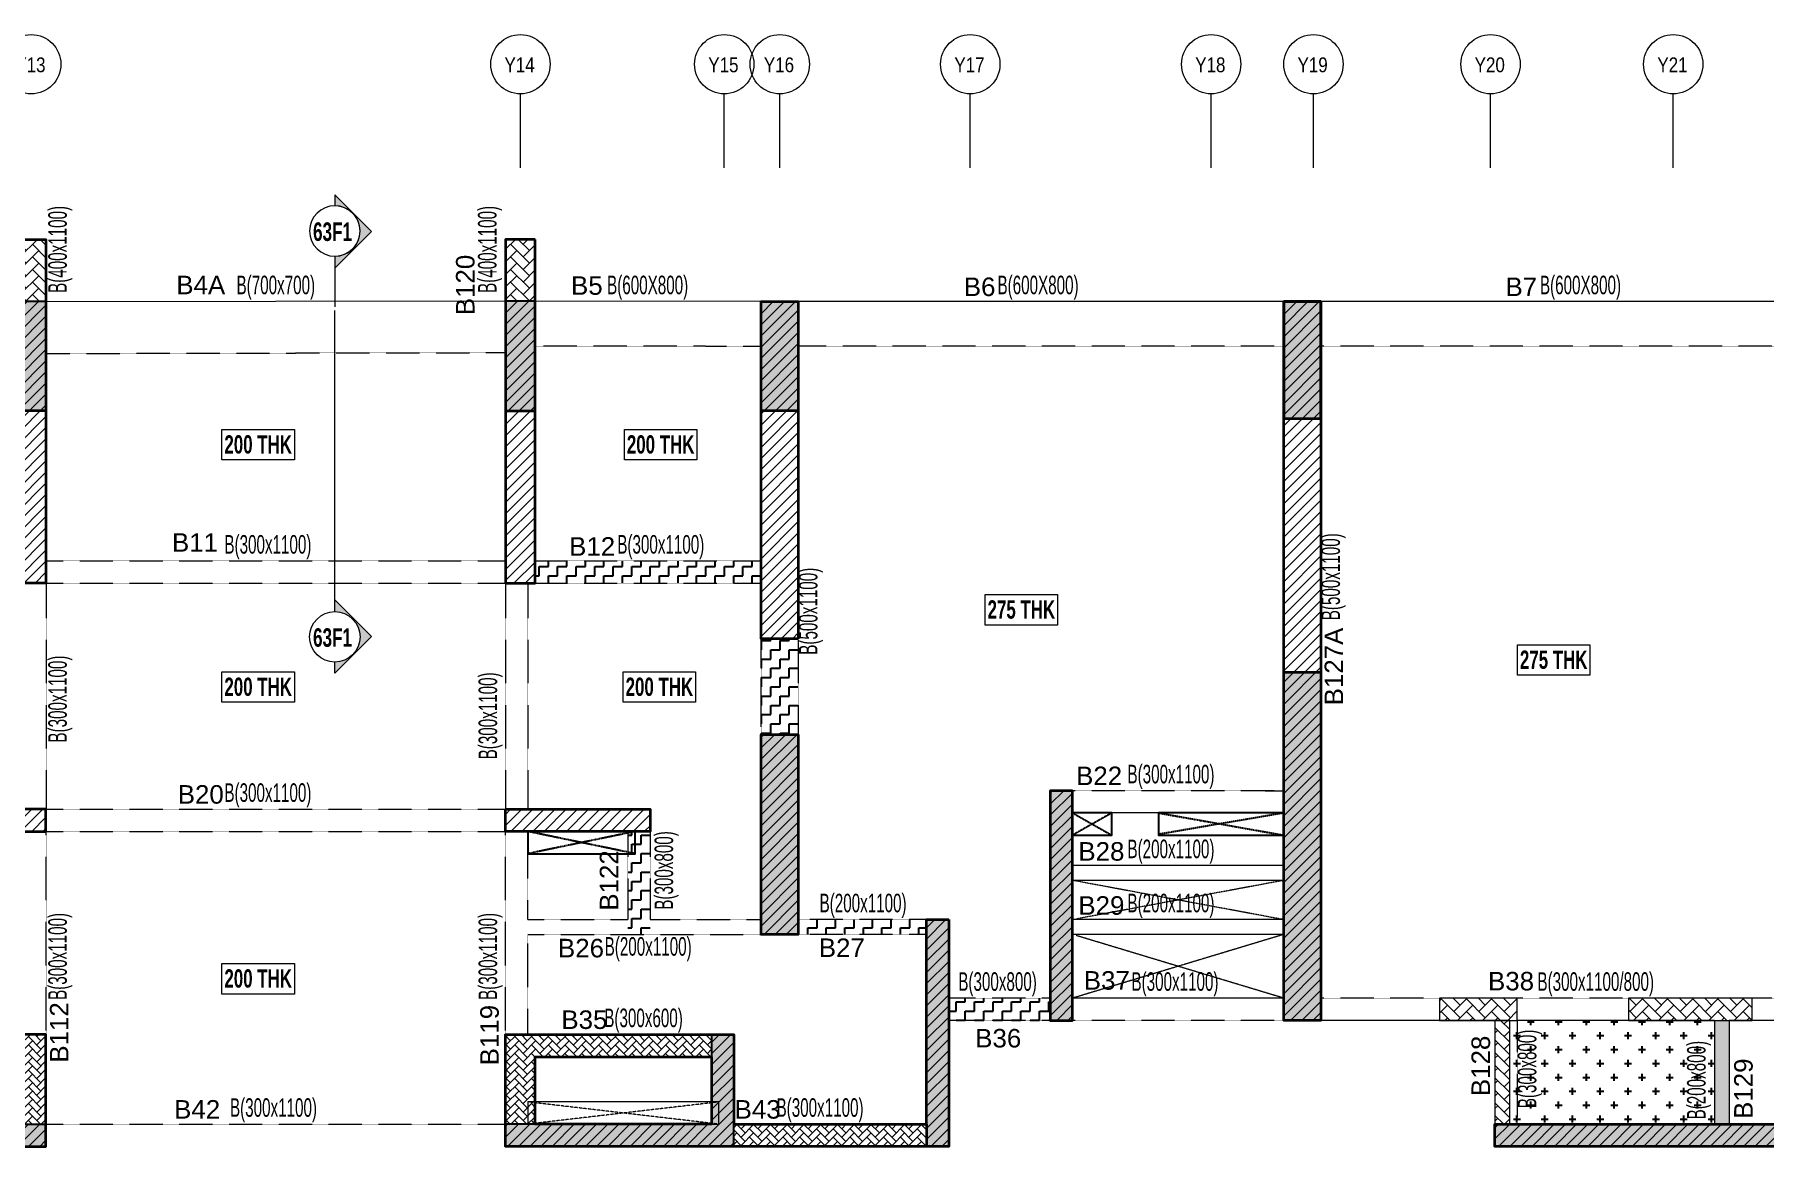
# Model space of a CAD drawing. Header units: millimetres. Extents: x 17 to 69461, y 78 to 32775.
# Drawn here: x 27889 to 51229, y 17772 to 32775 of the extents above; entities that cross this region are included whole.
import ezdxf
from ezdxf.enums import TextEntityAlignment as Align

# ---------------------------------------------------------------- set-up
doc = ezdxf.new("R2010")
doc.units = ezdxf.units.MM
doc.linetypes.add('Grid Line', pattern=[2222.5, 1270, -317.5, 317.5, -317.5])
doc.linetypes.add('HIDDEN', pattern=[0.375, 0.25, -0.125])
for name, color, linetype, lineweight in [('A-FLOR-IDEN', 11, 'Continuous', 9), ('A-GRIDS', 8, 'Continuous', 9), ('A-HIDD-ABVE', 8, 'HIDDEN', 20), ('G-ANNO-SYMB', 1, 'Continuous', 9), ('S-BEAM', 7, 'Continuous', 18), ('S-BEAM-IDEN', 2, 'Continuous', 9), ('S-COL HATCH', 9, 'Continuous', 0), ('S-COLS', 5, 'Continuous', 35), ('S-GRIDS', 8, 'Continuous', 9), ('S-WALL', 4, 'Continuous', 18)]:
    doc.layers.add(name, color=color, linetype=linetype, lineweight=lineweight)
for name, color, linetype in [('Beam Nos', 7, 'Continuous'), ('changes', 7, 'Continuous'), ('CUTOUT', 4, 'Continuous'), ('SUNK SLAB', 8, 'Continuous')]:
    doc.layers.add(name, color=color, linetype=linetype)
doc.styles.add('Arial Narrow', font='ARIALN.TTF', dxfattribs={"height": 400})
doc.styles.add('SC-BBS1', font='SansSerif')
doc.styles.add('Swis721 LtCn BT', font='swisscl.ttf', dxfattribs={"width": 0.9, "height": 233.355162})
doc.styles.add('Swis721 LtCn BT_B', font='', dxfattribs={"width": 0.9, "height": 246.918336})
doc.styles.get('Swis721 LtCn BT_B').set_extended_font_data('Swis721 LtCn BT', bold=True)
pattern_1 = [(45, (-31890644.18, 20635841.75), (-75.1300955, 75.1300955), [])]
pattern_2 = [(45, (-31792792.5, 20735559.75), (0, 169.7056275), [360, -120]), (135, (-31792707.64, 20735644.6), (1e-14, 169.7056275), [360, -120])]
pattern_3 = [(45, (-31792792.494, 20735559.75), (0, 113.13708499), [240, -80]), (135, (-31792735.926, 20735616.32), (9e-15, 113.13708499), [240, -80])]
pattern_4 = [(0, (-31789928.51, 20737473.76), (125, 125), [125, -125]), (90, (-31789803.51, 20737473.76), (-125, 125), [125, -125])]

# ---------------------------------------------------------------- blocks, each defined once
blk = doc.blocks.new('A$Cebf64a2d')
at = {"layer": 'S-COL HATCH', "transparency": 33554687}
h = blk.add_hatch(dxfattribs=at)
h.set_pattern_fill('ANSI31', color=256, scale=850)
h.set_pattern_definition(pattern_1)
h.paths.add_polyline_path([(24779, 22681), (25179, 22681), (25179, 18875), (24779, 18875)])
h = blk.add_hatch(dxfattribs=at)
h.set_pattern_fill('ANSI31', color=256, scale=850)
h.set_pattern_definition(pattern_1)
h.paths.add_polyline_path([(31779, 22681), (31379, 22681), (31379, 18875), (31779, 18875)])
h = blk.add_hatch(dxfattribs=at)
h.set_pattern_fill('ANSI31', color=256, scale=850)
h.set_pattern_definition(pattern_1)
h.paths.add_polyline_path([(35329, 22675), (34829, 22675), (34829, 18125), (35329, 18125)])
h = blk.add_hatch(dxfattribs=at)
h.set_pattern_fill('ANSI31', color=256, scale=850)
h.set_pattern_definition(pattern_1)
h.paths.add_polyline_path([(42379, 22675), (41879, 22675), (41879, 12975), (42379, 12975)])
h = blk.add_hatch(dxfattribs=at)
h.set_pattern_fill('ANSI31', color=256, scale=850)
h.set_pattern_definition(pattern_1)
h.paths.add_polyline_path([(34829, 14135), (35329, 14135), (35329, 16835), (34829, 16835)])
h = blk.add_hatch(dxfattribs=at)
h.set_pattern_fill('ANSI31', color=256, scale=850)
h.set_pattern_definition(pattern_1)
h.paths.add_polyline_path([(39029, 16075), (38729, 16075), (38729, 12975), (39029, 12975)])
h = blk.add_hatch(dxfattribs=at)
h.set_pattern_fill('ANSI31', color=256, scale=850)
h.set_pattern_definition(pattern_1)
h.paths.add_polyline_path([(25179, 15825), (23229, 15825), (23229, 15525), (25179, 15525)])
h = blk.add_hatch(dxfattribs=at)
h.set_pattern_fill('ANSI31', color=256, scale=850)
h.set_pattern_definition(pattern_1)
h.paths.add_polyline_path([(31379, 15825), (33329, 15825), (33329, 15525), (31379, 15525)])
h = blk.add_hatch(dxfattribs=at)
h.set_pattern_fill('ANSI31', color=256, scale=850)
h.set_pattern_definition(pattern_1)
h.paths.add_polyline_path([(37059, 14335), (37359, 14335), (37359, 11275), (37059, 11275), (37059, 11575)])
h = blk.add_hatch(dxfattribs=at)
h.set_pattern_fill('ANSI31', color=256, scale=850)
h.set_pattern_definition(pattern_1)
h.paths.add_polyline_path([(22099, 12785), (22399, 12785), (22399, 11575), (25179, 11575), (25179, 11275), (22099, 11275)])
h = blk.add_hatch(dxfattribs=at)
h.set_pattern_fill('ANSI31', color=256, scale=850)
h.set_pattern_definition(pattern_1)
h.paths.add_polyline_path([(34459, 12785), (34159, 12785), (34159, 11575), (31379, 11575), (31379, 11275), (34459, 11275)])
h = blk.add_hatch(dxfattribs=at)
h.set_pattern_fill('ANSI31', color=256, scale=850)
h.set_pattern_definition(pattern_1)
h.paths.add_polyline_path([(44729, 11575), (44929, 11575), (49119, 11575), (49119, 11275), (44729, 11275)])
h.paths.add_polyline_path([(49119, 11575), (49419, 11575), (49419, 11275), (49119, 11275)])
at = {"layer": 'changes'}
for p, q in [((24779, 22681), (25179, 22681)), ((31779, 22681), (31379, 22681)), ((25179, 11575), (25179, 11275)), ((31379, 11575), (31379, 11275))]:
    blk.add_line(p, q, dxfattribs=at)
at = {"layer": 'changes', "elevation": 0}
for points in [[(22099, 12785), (22399, 12785), (22399, 11575), (25179, 11575), (25179, 11275), (22099, 11275)], [(34459, 12785), (34159, 12785), (34159, 11575), (31379, 11575), (31379, 11275), (34459, 11275)]]:
    blk.add_lwpolyline(points, close=True, dxfattribs=at)
at = {"layer": 'S-BEAM', "color": 5, "elevation": 0}
for points in [[(45029, 13275), (43979, 13275), (43979, 12975), (45029, 12975)], [(48199, 13275), (46529, 13275), (46529, 12975), (48199, 12975)], [(44929, 12975), (44729, 12975), (44729, 11575), (44929, 11575)]]:
    blk.add_lwpolyline(points, close=True, dxfattribs=at)
at = {"layer": 'S-COL HATCH'}
blk.add_line((34159, 12485), (34159, 12785), dxfattribs=at)
at = {"layer": 'S-COLS'}
blk.add_line((37059, 11575), (37059, 11275), dxfattribs=at)
at = {"layer": 'S-COLS', "elevation": 0}
for points in [[(24779, 23515), (25179, 23515), (25179, 18875), (24779, 18875)], [(31779, 23515), (31379, 23515), (31379, 18875), (31779, 18875)], [(35329, 18125), (34829, 18125), (34829, 22675), (35329, 22675)], [(42379, 12975), (41879, 12975), (41879, 22675), (42379, 22675)], [(35329, 16835), (35329, 14135), (34829, 14135), (34829, 16835)], [(39029, 16075), (38729, 16075), (38729, 12975), (39029, 12975)], [(25179, 15825), (23229, 15825), (23229, 15525), (25179, 15525)], [(31379, 15825), (33329, 15825), (33329, 15525), (31379, 15525)], [(19199, 14335), (19199, 11275), (25179, 11275), (25179, 12785), (22099, 12785), (22099, 11575), (19499, 11575), (19499, 14335), (19199, 14335)], [(37359, 14335), (37359, 11275), (31379, 11275), (31379, 12785), (34459, 12785), (34459, 11575), (37059, 11575), (37059, 14335), (37359, 14335)], [(31779, 12485), (34159, 12485), (34159, 11575), (31779, 11575)]]:
    blk.add_lwpolyline(points, close=True, dxfattribs=at)
blk.add_lwpolyline([(49419, 11275), (44729, 11275), (44729, 11575), (49419, 11575)], dxfattribs=at)
blk = doc.blocks.new('A$C2f35dc8c')
at = {"layer": 'S-COL HATCH'}
h = blk.add_hatch(dxfattribs=at)
h.set_pattern_fill('AR-HBONE', color=256, scale=30)
h.set_pattern_definition(pattern_2)
h.paths.add_polyline_path([(25179, 23515), (24779, 23515), (24779, 22681), (24779, 22681), (25179, 22681)])
h = blk.add_hatch(dxfattribs=at)
h.set_pattern_fill('AR-HBONE', color=256, scale=30)
h.set_pattern_definition(pattern_2)
h.paths.add_polyline_path([(31379, 23515), (31779, 23515), (31779, 22681), (31779, 22681), (31379, 22681)])
at = {"layer": 'S-COL HATCH', "transparency": 33554687}
h = blk.add_hatch(color=256, dxfattribs=at)
h.dxf.hatch_style = 1
h.paths.add_polyline_path([(24779, 22681), (25179, 22681), (25179, 21200), (24779, 21200)])
h = blk.add_hatch(color=256, dxfattribs=at)
h.dxf.hatch_style = 1
h.paths.add_polyline_path([(31779, 22681), (31379, 22681), (31379, 21200), (31779, 21200)])
h = blk.add_hatch(color=256, dxfattribs=at)
h.dxf.hatch_style = 1
h.paths.add_polyline_path([(34829, 21200), (35329, 21200), (35329, 22675), (34829, 22675)])
h = blk.add_hatch(color=256, dxfattribs=at)
h.dxf.hatch_style = 1
h.paths.add_polyline_path([(42379, 22675), (41879, 22675), (41879, 21100), (42379, 21100)])
h = blk.add_hatch(color=256, dxfattribs=at)
h.dxf.hatch_style = 1
h.paths.add_polyline_path([(41879, 17675), (42379, 17675), (42379, 12975), (41879, 12975)])
h = blk.add_hatch(color=256, dxfattribs=at)
h.dxf.hatch_style = 1
h.paths.add_polyline_path([(34829, 14135), (35329, 14135), (35329, 16835), (34829, 16835)])
h = blk.add_hatch(color=256, dxfattribs=at)
h.dxf.hatch_style = 1
h.paths.add_polyline_path([(39029, 16075), (38729, 16075), (38729, 12975), (39029, 12975)])
h = blk.add_hatch(color=256, dxfattribs=at)
h.dxf.hatch_style = 1
h.paths.add_polyline_path([(37059, 14335), (37359, 14335), (37359, 11275), (37059, 11275), (37059, 11575)])
at = {"layer": 'S-COL HATCH'}
h = blk.add_hatch(dxfattribs=at)
h.set_pattern_fill('AR-HBONE', color=256, scale=30)
h.set_pattern_definition(pattern_2)
h.paths.add_polyline_path([(43979, 13275), (43979, 12975), (45029, 12975), (45029, 13275)])
h = blk.add_hatch(dxfattribs=at)
h.set_pattern_fill('AR-HBONE', color=256, scale=30)
h.set_pattern_definition(pattern_2)
h.paths.add_polyline_path([(46529, 13275), (48199, 13275), (48199, 12975), (46529, 12975)])
h = blk.add_hatch(dxfattribs=at)
h.set_pattern_fill('AR-HBONE', color=256, scale=30)
h.set_pattern_definition(pattern_2)
h.paths.add_polyline_path([(44729, 12975), (44929, 12975), (44929, 11575), (44729, 11575)])
at = {"layer": 'S-COL HATCH', "transparency": 33554687}
h = blk.add_hatch(color=256, dxfattribs=at)
h.dxf.hatch_style = 1
h.paths.add_polyline_path([(22099, 12785), (22399, 12785), (22399, 11575), (25179, 11575), (25179, 11275), (22099, 11275)])
at = {"layer": 'S-COL HATCH'}
h = blk.add_hatch(dxfattribs=at)
h.set_pattern_fill('AR-HBONE', color=256, scale=20)
h.set_pattern_definition(pattern_3)
h.paths.add_polyline_path([(24779, 12485), (24779, 11575), (24779, 11575), (24779, 11575), (25179, 11575), (25179, 12785), (22399, 12785), (22399, 12485), (22399, 12485)])
h = blk.add_hatch(dxfattribs=at)
h.set_pattern_fill('AR-HBONE', color=256, scale=20)
h.set_pattern_definition(pattern_3)
h.paths.add_polyline_path([(31779, 12485), (31779, 11575), (31779, 11575), (31779, 11575), (31379, 11575), (31379, 12785), (34159, 12785), (34159, 12485), (34159, 12485)])
at = {"layer": 'S-COL HATCH', "transparency": 33554687}
h = blk.add_hatch(color=256, dxfattribs=at)
h.dxf.hatch_style = 1
h.paths.add_polyline_path([(34459, 12785), (34159, 12785), (34159, 11575), (31379, 11575), (31379, 11275), (34459, 11275)])
at = {"layer": 'S-COL HATCH'}
h = blk.add_hatch(dxfattribs=at)
h.set_pattern_fill('AR-HBONE', color=256, scale=20)
h.set_pattern_definition(pattern_3)
h.paths.add_polyline_path([(34459, 11575), (34459, 11275), (37059, 11275), (37059, 11575)])
at = {"layer": 'S-COL HATCH', "transparency": 33554687}
h = blk.add_hatch(color=256, dxfattribs=at)
h.dxf.hatch_style = 1
h.paths.add_polyline_path([(44729, 11575), (44929, 11575), (49119, 11575), (49119, 11275), (44729, 11275)])
h.paths.add_polyline_path([(49119, 11575), (49419, 11575), (49419, 11275), (49119, 11275)])
at = {"layer": 'changes'}
for p, q in [((24779, 22681, 0), (25179, 22681, 0)), ((31779, 22681, 0), (31379, 22681, 0)), ((25179, 11575, 0), (25179, 11275, 0)), ((31379, 11575, 0), (31379, 11275, 0))]:
    blk.add_line(p, q, dxfattribs=at)
at = {"layer": 'changes', "elevation": 0}
for points in [[(22099, 12785), (22399, 12785), (22399, 11575), (25179, 11575), (25179, 11275), (22099, 11275)], [(34459, 12785), (34159, 12785), (34159, 11575), (31379, 11575), (31379, 11275), (34459, 11275)]]:
    blk.add_lwpolyline(points, close=True, dxfattribs=at)
at = {"layer": 'S-BEAM', "color": 5, "elevation": 0}
for points in [[(45029, 13275), (43979, 13275), (43979, 12975), (45029, 12975)], [(48199, 13275), (46529, 13275), (46529, 12975), (48199, 12975)], [(44929, 12975), (44729, 12975), (44729, 11575), (44929, 11575)]]:
    blk.add_lwpolyline(points, close=True, dxfattribs=at)
at = {"layer": 'S-COL HATCH'}
blk.add_line((34159, 12485, 0), (34159, 12785, 0), dxfattribs=at)
at = {"layer": 'S-COLS'}
blk.add_line((37059, 11575, 0), (37059, 11275, 0), dxfattribs=at)
at = {"layer": 'S-COLS', "elevation": 0}
for points in [[(24779, 23515), (25179, 23515), (25179, 21200), (24779, 21200)], [(31779, 23515), (31379, 23515), (31379, 21200), (31779, 21200)], [(35329, 21200), (34829, 21200), (34829, 22675), (35329, 22675)], [(42379, 22675), (41879, 22675), (41879, 21100), (42379, 21100)], [(41879, 17675), (42379, 17675), (42379, 12975), (41879, 12975)], [(35329, 16835), (35329, 14135), (34829, 14135), (34829, 16835)], [(39029, 16075), (38729, 16075), (38729, 12975), (39029, 12975)], [(19199, 14335), (19199, 11275), (25179, 11275), (25179, 12785), (22099, 12785), (22099, 11575), (19499, 11575), (19499, 14335), (19199, 14335)], [(37359, 14335), (37359, 11275), (31379, 11275), (31379, 12785), (34459, 12785), (34459, 11575), (37059, 11575), (37059, 14335), (37359, 14335)], [(31779, 12485), (34159, 12485), (34159, 11575), (31779, 11575)]]:
    blk.add_lwpolyline(points, close=True, dxfattribs=at)
for points in [[(41879, 21100), (41879, 22675), (42379, 22675), (42379, 21100)], [(42379, 17675), (42379, 12975), (41879, 12975), (41879, 17675)], [(49419, 11275), (44729, 11275), (44729, 11575), (49419, 11575)]]:
    blk.add_lwpolyline(points, dxfattribs=at)
blk = doc.blocks.new('A$C80c03267')
at = {"layer": 'CUTOUT', "color": 8, "linetype": 'HIDDEN'}
for p, q in [((34180, 3100), (34710, 2800)), ((34710, 3100), (34180, 2800)), ((35340, 3100), (37030, 2800)), ((37030, 3100), (35340, 2811)), ((28280, 2550), (26830, 2850)), ((28280, 2850), (26830, 2550))]:
    blk.add_line(p, q, dxfattribs=at)
at = {"layer": 'CUTOUT'}
for points in [[(34710, 3100), (34180, 3100), (34180, 2800), (34710, 2800)], [(37030, 3100), (35340, 3100), (35340, 2800), (37030, 2800)], [(28280, 2850), (26830, 2850), (26830, 2550), (28280, 2550)]]:
    blk.add_lwpolyline(points, close=True, dxfattribs=at)
blk = doc.blocks.new('Section - TL1-6743896-11TH FLOOR LVL')
at = {"layer": 'G-ANNO-SYMB'}
h = blk.add_hatch(color=8, dxfattribs=at)
edge = h.paths.add_edge_path()
edge.add_line((-9.4, 0), (-10.9, 0))
edge.add_line((-10.9, 0), (-5.94, 4.95))
edge.add_line((-5.94, 4.95), (-0.99, 0))
edge.add_line((-0.99, 0), (-2.6, 0))
edge.add_arc((-6, 0), 3.4, 0, 180)
at = {"layer": 'G-ANNO-SYMB', "color": 5}
for p, q in [((-5.94, 4.95), (-10.9, 0)), ((-0.99, 0), (-5.94, 4.95)), ((-10.9, 0), (-9.4, 0)), ((-2.6, 0), (4.24, 0)), ((-2.6, 0), (-0.99, 0))]:
    blk.add_line(p, q, dxfattribs=at)
at = {"layer": 'G-ANNO-SYMB'}
blk.add_arc((-6, 0), 3.4, 360, 180, dxfattribs=at)
at = {"layer": 'G-ANNO-SYMB', "color": 5}
for start, end in [(0, 180), (180, 0)]:
    blk.add_arc((-6, 0), 3.4, start, end, dxfattribs=at)
blk = doc.blocks.new('Grid - Type 1 Structural-6743905-11TH FLOOR LVL')
at = {"layer": 'A-GRIDS'}
blk.add_circle((0, 0), 4, dxfattribs=at)
blk = doc.blocks.new('A$Cf2260b48')
at = {"layer": 'S-GRIDS', "linetype": 'Grid Line'}
for p, q in [((22055, 18003), (22055, 19003)), ((24805, 18003), (24805, 19003)), ((25555, 18003), (25555, 19003)), ((28125, 18003), (28125, 19003)), ((31375, 18003), (31375, 19003)), ((32755, 18003), (32755, 19003)), ((35145, 18003), (35145, 19003)), ((37610, 18003), (37610, 19003))]:
    blk.add_line(p, q, dxfattribs=at)
at = {"layer": 'A-GRIDS', "xscale": 99.99999999999991, "yscale": 99.99999999999991, "zscale": 99.99999999999991}
for p in [(15455, 19403), (22055, 19403), (24805, 19403), (25555, 19403), (28125, 19403), (31375, 19403), (32755, 19403), (35145, 19403), (37610, 19403)]:
    blk.add_blockref('Grid - Type 1 Structural-6743905-11TH FLOOR LVL', p, dxfattribs=at)
at = {"layer": 'A-GRIDS', "lineweight": 18, "char_height": 200, "width": 513.08, "attachment_point": 1, "style": 'Arial Narrow'}
for s, insert in [('Y13', (15240, 19495)), ('Y14', (21840, 19495)), ('Y15', (24590, 19495)), ('Y16', (25340, 19495)), ('Y17', (27910, 19495)), ('Y18', (31160, 19495)), ('Y19', (32540, 19495)), ('Y20', (34930, 19495)), ('Y21', (37395, 19495))]:
    blk.add_mtext(s, dxfattribs=dict(at, insert=insert))

msp = doc.modelspace()

# ---------------------------------------------------------------- hatches: boundary and pattern name
at = {"layer": 'SUNK SLAB'}
h = msp.add_hatch(dxfattribs=at)
h.set_pattern_fill('ZIGZAG', color=8, scale=1000, style=0)
h.set_pattern_definition(pattern_4)
h.paths.add_polyline_path([(40223.4, 19772.3), (41593.4, 19772.3), (41593.4, 19472.3), (40223.4, 19472.3)])
h.paths.add_polyline_path([(38193.4, 20832.3), (39923.4, 20832.3), (39923.4, 20832.3), (39923.4, 20632.3), (38193.4, 20632.3)])
h.paths.add_polyline_path([(37693.4, 24622.3), (38193.4, 24622.3), (38193.4, 23332.3), (37693.4, 23332.3)])
h.paths.add_polyline_path([(34643.4, 25672.3), (37693.4, 25672.3), (37693.4, 25372.3), (37593.4, 25372.3), (37593.4, 25372.3), (36683.4, 25372.3), (36683.4, 25372.3), (34643.4, 25372.3)])
h.paths.add_polyline_path([(35893.4, 22022.3), (36193.4, 22022.3), (36193.4, 20632.3), (35893.4, 20632.3)])
h = msp.add_hatch(dxfattribs=at)
h.set_pattern_fill('ZIGZAG', color=8, scale=1000, style=0)
h.set_pattern_definition(pattern_4)
h.paths.add_polyline_path([(50753.3, 19472.3), (50553.4, 19472.3), (50553.4, 18072.3), (50753.4, 18072.3)])
h.paths.add_polyline_path([(51983.3, 15772.3), (50297.7, 15772.3), (50297.7, 15372.3), (51983.3, 15372.3)])
h.paths.add_polyline_path([(11733.4, 19472.3), (11693.4, 19472.3), (11693.4, 19472.3), (11533.4, 19472.3), (11533.4, 18072.3), (11733.4, 18072.3)])
h.paths.add_polyline_path([(11989, 15772.3), (10303.4, 15772.3), (10303.4, 15772.3), (10303.4, 15372.3), (11989, 15372.3)])
h = msp.add_hatch(dxfattribs=at)
h.set_pattern_fill('CROSS', color=8, scale=750, style=0)
h.set_pattern_definition([(0, (-31349594.92, 21123704.2), (187.5, 187.5), [93.75, -281.25]), (90, (-31349548.04, 21123657.32), (-187.5, 187.5), [93.75, -281.25])])
h.paths.add_polyline_path([(50553.3, 19472.3), (50553.3, 18072.3), (47793.3, 18072.3), (47793.3, 19472.3)])
h.paths.add_polyline_path([(50126.7, 18074.1), (50126.7, 19347.3), (50653.9, 19347.3), (50653.9, 18074.1)], flags=9)

# ---------------------------------------------------------------- linework, layer by layer
at = {"layer": 'A-FLOR-IDEN', "color": 8, "flags": 128}
for points in [[(31394.8, 27447.1), (31394.8, 27035.3), (30417.3, 27035.3), (30417.3, 27447.1)], [(36824.8, 27447.1), (36824.8, 27035.3), (35847.3, 27035.3), (35847.3, 27447.1)], [(41691.8, 25219.1), (41691.8, 24807.3), (40714.3, 24807.3), (40714.3, 25219.1)], [(48874.3, 24541.6), (48874.3, 24129.8), (47896.8, 24129.8), (47896.8, 24541.6)], [(31394.8, 24176.6), (31394.8, 23764.8), (30417.3, 23764.8), (30417.3, 24176.6)], [(36808.3, 24176.6), (36808.3, 23764.8), (35830.8, 23764.8), (35830.8, 24176.6)], [(31394.8, 20240.1), (31394.8, 19828.3), (30417.3, 19828.3), (30417.3, 20240.1)]]:
    msp.add_lwpolyline(points, close=True, dxfattribs=at)
at = {"layer": 'A-HIDD-ABVE', "linetype": 'HIDDEN'}
for p, q in [((41893.4, 22272.3), (41893.3, 22272.3)), ((44743.4, 20832.3, 0), (41893.3, 21362.3)), ((44743.4, 21362.3, 0), (41943.3, 20841.6)), ((44743.3, 20632.3, 0), (41893.3, 19772.3, 0)), ((44743.4, 19772.3, 0), (41943.3, 20617.3)), ((37123.3, 18372.5), (34543.3, 18072.3)), ((37123.3, 18072.3), (34543.3, 18372.5))]:
    msp.add_line(p, q, dxfattribs=at)
at = {"layer": 'G-ANNO-SYMB'}
msp.add_line((31940.3, 25248.4), (31940.3, 29052.7), dxfattribs=at)
at = {"layer": 'S-BEAM'}
for p, q in [((28035, 29172.3, 0), (34243.3, 29184.2, 0)), ((37693.3, 29172.3), (34643.3, 29178.1)), ((44743.3, 29172.3, 0), (38193.3, 29172.3, 0)), ((51793.3, 29172.3), (45243.4, 29172.3, 0)), ((44493.3, 22572.3, 0), (44743.3, 22572.3, 0)), ((41893.4, 22272.3, 0), (41893.3, 22272.3, 0)), ((44743.3, 22272.3, 0), (41893.4, 22272.3, 0)), ((44743.3, 21562.3), (41893.3, 21562.3)), ((44743.3, 21362.3), (41893.3, 21362.3)), ((44743.3, 20832.4, 0), (41893.3, 20832.3, 0)), ((44743.3, 20632.3, 0), (41893.3, 20632.3)), ((44743.3, 19772.3), (41893.3, 19772.3, 0)), ((47593.3, 19472.3), (45243.4, 19472.3, 0)), ((50553.3, 19472.3), (47893.3, 19472.3)), ((50553.3, 19472.3), (50553.3, 18072.3)), ((51793.3, 19472.3), (50753.3, 19472.3)), ((50753.3, 19472.3), (50753.3, 18072.3))]:
    msp.add_line(p, q, dxfattribs=at)
at = {"layer": 'S-BEAM', "linetype": 'HIDDEN'}
for p, q in [((28035, 28472.3, 0), (34243.3, 28484.2, 0)), ((37693.3, 28567.3), (34643.3, 28573.1)), ((44743.3, 28572.3, 0), (38193.3, 28572.3)), ((51793.3, 28572.3), (45243.4, 28572.3, 0)), ((37693.4, 23332.3, 0), (37693.4, 27697.3)), ((38193.3, 27697.3), (38193.3, 23332.3)), ((45243.4, 27340.6, 0), (45243.4, 24172.3)), ((44743.4, 24172.3, 0), (44743.3, 27227.3, 0)), ((28043.3, 25672.3), (34243.3, 25672.3)), ((34635, 25672.3), (37685, 25672.3)), ((28043.3, 25372.3), (28043.3, 22322.3)), ((28043.3, 25372.3), (34243.3, 25372.3)), ((34243.3, 25372.3), (34243.3, 22322.3)), ((34543.3, 25372.3), (34543.3, 22322.3)), ((34635, 25372.3), (37685, 25372.3)), ((44743.3, 22572.3, 0), (41893.4, 22572.3, 0)), ((28043.3, 22322.3), (34243.3, 22322.3)), ((28043.3, 19082.3), (28043.3, 22022.3)), ((28043.3, 22022.3), (34243.3, 22022.3)), ((34243.3, 19082.3), (34243.3, 22022.3)), ((34543.3, 20832.3), (34543.3, 22022.3)), ((35893.4, 22022.3), (35893.4, 20832.3)), ((36193.4, 22022.3), (36193.4, 20832.3)), ((34543.3, 20832.3), (35893.4, 20832.3)), ((36193.4, 20832.3), (37693.3, 20832.3)), ((39923.3, 20832.3), (38193.3, 20832.3)), ((34543.3, 19282.3), (34543.3, 20632.3)), ((34543.3, 20632.3), (37693.3, 20632.3)), ((39923.3, 20632.3), (38193.3, 20632.3)), ((41593.3, 19772.3), (40223.3, 19772.3)), ((51793.3, 19772.3), (45243.4, 19772.3, 0)), ((41593.3, 19472.3), (40223.3, 19472.3)), ((44743.3, 19472.3, 0), (41893.3, 19472.3, 0)), ((47593.3, 19472.3, 0), (47593.3, 18072.3, 0)), ((47893.3, 19472.3, 0), (47893.3, 18072.3, 0)), ((28043.3, 18072.3), (34243.3, 18072.3))]:
    msp.add_line(p, q, dxfattribs=at)
at = {"layer": 'S-BEAM', "elevation": 0}
msp.add_lwpolyline([(34543.3, 18072.3), (37123.3, 18072.3), (37123.3, 18372.5), (34543.3, 18372.5)], close=True, dxfattribs=at)

# ---------------------------------------------------------------- block references
at = {"layer": 'Beam Nos'}
msp.add_blockref('A$C80c03267', (7713.8, 19172.3), dxfattribs=at)
at = {"layer": 'changes'}
for name in ['A$C2f35dc8c', 'A$Cebf64a2d']:
    msp.add_blockref(name, (2864, 6497.1), dxfattribs=at)
at = {"layer": 'G-ANNO-SYMB', "xscale": 99.99999999999991, "yscale": 99.99999999999991, "zscale": 99.99999999999991, "rotation": 269.9999999999995}
msp.add_blockref('Section - TL1-6743896-11TH FLOOR LVL', (31940.3, 29525.1), dxfattribs=at)
at = {"layer": 'G-ANNO-SYMB', "extrusion": (0, 0, -1), "xscale": 99.99999999999991, "yscale": 99.99999999999991, "zscale": 99.99999999999991, "rotation": 90.0000000000003}
msp.add_blockref('Section - TL1-6743896-11TH FLOOR LVL', (-31940.3, 25248.4), dxfattribs=at)
at = {"layer": 'S-WALL'}
msp.add_blockref('A$Cf2260b48', (12389, 12972.4), dxfattribs=at)

# ---------------------------------------------------------------- texts
at = {"layer": 'A-FLOR-IDEN', "color": 1, "char_height": 246.92, "width": 1155, "attachment_point": 2, "line_spacing_factor": 0.964267, "style": 'Swis721 LtCn BT_B'}
for s, insert in [('200 THK', (30906.1, 27369.1)), ('200 THK', (36336.1, 27369.1)), ('275 THK', (41203.1, 25141.1)), ('275 THK', (48385.6, 24463.6)), ('200 THK', (30906.1, 24098.6)), ('200 THK', (36319.6, 24098.6)), ('200 THK', (30906.1, 20162.1))]:
    msp.add_mtext(s, dxfattribs=dict(at, insert=insert))
at = {"layer": 'Beam Nos', "style": 'SC-BBS1'}
for s, p in [('B120', (33899.8, 29396.6, 0)), ('B127A', (45620, 24248.5)), ('B122', (35839.6, 21360.8, 0)), ('B112', (28421, 19310.3)), ('B119', (34226.8, 19274.1, 0)), ('B128', (47601.3, 18858.8)), ('B129', (51145.5, 18550.8))]:
    msp.add_text(s, height=250, rotation=90, dxfattribs=at).set_placement(p, align=Align.BOTTOM_CENTER)
for s, p in [('B4A', (30131.1, 29196.4)), ('B5', (35340.5, 29188.8)), ('B6', (40640, 29172.3, 0)), ('B7', (47948.5, 29172.3, 0)), ('B11', (30053.6, 25722.2)), ('B12', (35411.8, 25668.2)), ('B22', (42252, 22572.5, 0)), ('B20', (30131.2, 22322.5)), ('B28', (42282.8, 21553.4, 0)), ('B29', (42282.8, 20823.4, 0)), ('B26', (35261.3, 20248.4, 0)), ('B27', (38780.8, 20253.3, 0)), ('B37', (42356, 19812.3)), ('B38', (47810, 19802.3)), ('B35', (35307.2, 19282.3)), ('B36', (40891, 19032.3)), ('B42', (30082.5, 18072.3)), ('B43', (37645, 18072.3))]:
    msp.add_text(s, height=250, dxfattribs=at).set_placement(p, align=Align.BOTTOM_CENTER)
at = {"layer": 'G-ANNO-SYMB', "char_height": 250, "width": 707.088, "attachment_point": 1, "style": 'Swis721 LtCn BT_B'}
for insert in [(31646, 30241.1), (31646, 24764.4)]:
    msp.add_mtext('63F1', dxfattribs=dict(at, insert=insert))
at = {"layer": 'S-BEAM-IDEN', "style": 'Swis721 LtCn BT', "width": 0.8}
for s, rotation, p in [('B(400x1100)', 90, (28323.8, 29289.6)), ('B(400x1100)', 90, (34121.6, 29289.6)), ('B(700x700)', 360, (30613.9, 29271.7, 0)), ('B(300x1100)', 360, (30450.2, 25771.7)), ('B(300x1100)', 360, (35751.2, 25771.7)), ('B(500x1100)', 90, (45501.4, 24872.4, 0)), ('B(500x1100)', 90, (38451.4, 24406.9)), ('B(300x1100)', 90, (28323.8, 23222)), ('B(300x1100)', 90, (34129.6, 22995)), ('B(300x1100)', 360, (30450.2, 22421.7)), ('B(300x800)', 90, (36503.6, 20966.1)), ('B(300x1100)', 90, (28323.8, 19749)), ('B(300x1100)', 90, (34129.6, 19749)), ('B(200x1100)', 360, (35580.7, 20346.2)), ('B(300x600)', 360, (35575.6, 19381.7, 0)), ('B(300x800)', 90, (48151.4, 18288.1, 0)), ('B(200x800)', 90, (50435, 18136.6)), ('B(300x1100)', 360, (30525.6, 18171.7)), ('B(300x1100)', 360, (37900, 18171.7, 0))]:
    msp.add_text(s, height=250, rotation=rotation, dxfattribs=at).set_placement(p)
for s, p in [('B(600X800)', (35613.8, 29271.7, 0)), ('B(600X800)', (40881.3, 29271.7, 0)), ('B(600X800)', (48200.2, 29271.7, 0)), ('B(300x1100)', (42634.8, 22671.7)), ('B(200x1100)', (42634.8, 21661.7, 0)), ('B(200x1100)', (38480.5, 20931.7)), ('B(200x1100)', (42634.8, 20931.7, 0)), ('B(300x800)', (40352, 19871.7)), ('B(300x1100)', (42688.8, 19871.7)), ('B(300x1100/800)', (48166.2, 19871.7))]:
    msp.add_text(s, height=250, dxfattribs=at).set_placement(p)

doc.saveas('drawing.dxf')
